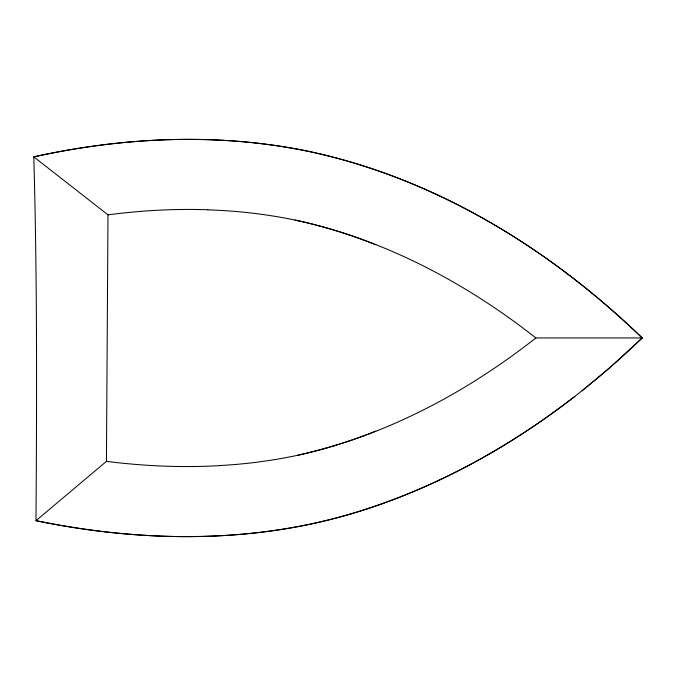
<?xml version="1.0" encoding="UTF-8"?>
<svg xmlns="http://www.w3.org/2000/svg" width="676" height="676" viewBox="0 0 676 676"><rect width="100%" height="100%" fill="white"/><g stroke="black" fill="none" stroke-linecap="round" stroke-linejoin="round"><path stroke-width="1.01" d="M574.938 396.373C517.977 440.498 454.889 477.138 387.137 501.955C275.411 543.774 151.83 544.746 35.98 520.672L106.436 461.37L107.983 214.858L33.8 156.874C37.205 278.106 36.834 399.406 35.98 520.672C124.553 538.806 216.92 543.124 305.882 525.083M309.498 524.331C435.885 497.173 549.858 427.029 642.2 337.949C549.858 248.869 435.885 178.734 309.498 151.568C218.678 132.555 124.071 136.949 33.8 156.874C123.142 137.118 216.751 132.589 306.727 150.993C434.212 177.56 549.258 248.219 642.2 337.949L609.498 367.972L581.994 390.838M642.2 337.949L535.865 337.949C487.168 376.228 433.485 408.507 375.797 431.288M308.374 524.568L307.918 524.66M307.462 524.753L307.014 524.846M306.558 524.939L306.11 525.032M107.983 214.858C141.081 210.498 174.535 208.631 207.912 209.771M220.072 465.612C182.165 467.8 144.089 466.094 106.436 461.37M295.04 220.139L299.417 221.086M375.797 244.611C433.485 267.392 487.168 299.679 535.865 337.949M299.443 221.01A507.473 507.473 0 0 1 375.772 244.687A505.166 505.166 0 0 0 295.066 220.046A507.101 507.101 0 0 0 207.912 209.881M220.072 465.536A505.53 505.53 0 0 0 295.057 455.835A505.166 505.166 0 0 0 375.763 431.204A506.493 506.493 0 0 1 297.584 455.311"/></g></svg>
